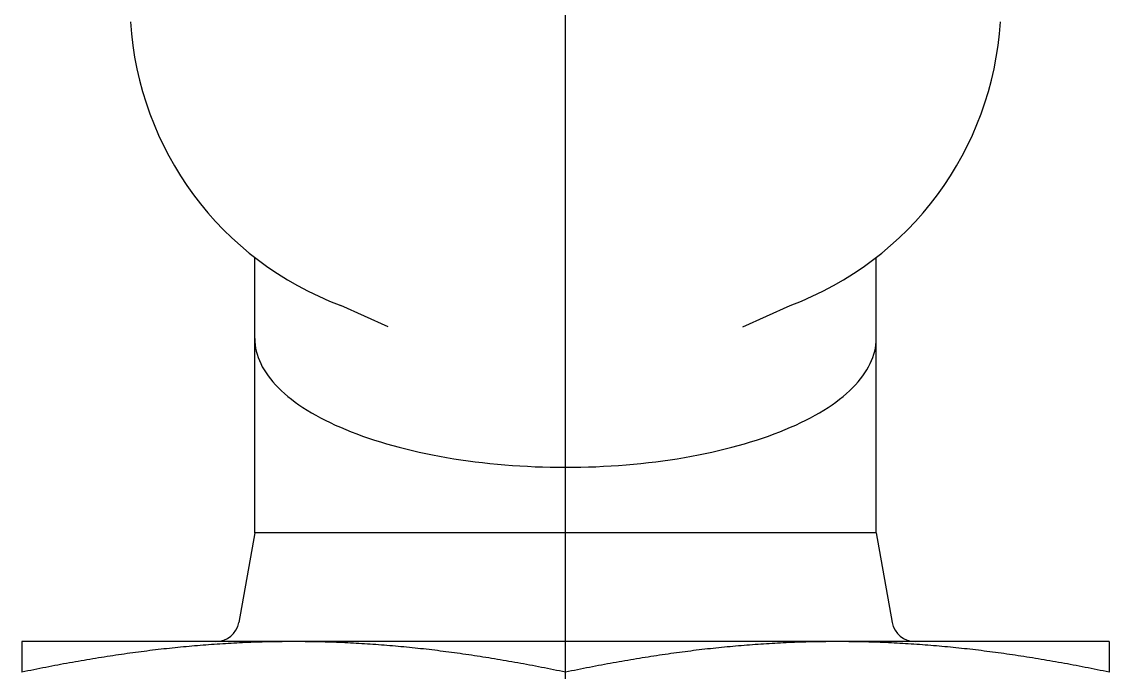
# Model space of a CAD drawing. Extents: x -8.1 to 48, y -19.1 to 38.3.
# Drawn here: x 32.48 to 46.48, y 15.61 to 23.98 of the extents above; entities that cross this region are included whole.
import ezdxf

# ---------------------------------------------------------------- set-up
doc = ezdxf.new("R2010")
doc.units = 0
doc.linetypes.add('CENTER', pattern=[50.8, 31.75, -6.35, 6.35, -6.35])
doc.layers.get('0').update_dxf_attribs({"linetype": 'CONTINUOUS'})
doc.layers.add('CENTER', color=1, linetype='CENTER')

msp = doc.modelspace()

# ---------------------------------------------------------------- linework, layer by layer
at = {"color": 7, "linetype": 'CONTINUOUS'}
for p, q in [((35.480651, 19.9), (35.480651, 20.944391)), ((43.480651, 19.9), (43.480651, 20.944391)), ((37.196612, 20.050456), (36.587284, 20.326394)), ((41.764691, 20.050456), (42.374019, 20.326394)), ((35.480651, 17.4), (35.480651, 19.9)), ((43.480651, 17.4), (43.480651, 19.9)), ((35.480651, 17.4), (35.274805, 16.247263)), ((43.480651, 17.4), (35.480651, 17.4)), ((43.480651, 17.4), (43.686497, 16.247263)), ((35.980651, 16), (32.480651, 16)), ((32.480651, 16), (32.480651, 15.605855)), ((42.980651, 16), (35.980651, 16)), ((46.480651, 16), (42.980651, 16)), ((46.480651, 16), (46.480651, 15.605855))]:
    msp.add_line(p, q, dxfattribs=at)
msp.add_polyline3d([(35.4807, 19.9, 0), (35.4819, 19.8593, 0), (35.4855, 19.8187, 0), (35.4915, 19.7781, 0), (35.4999, 19.7376, 0), (35.5107, 19.6972, 0), (35.5239, 19.6569, 0), (35.5395, 19.6167, 0), (35.5575, 19.5768, 0), (35.5778, 19.537, 0), (35.6005, 19.4974, 0), (35.6255, 19.4581, 0), (35.6529, 19.419, 0), (35.6825, 19.3803, 0), (35.7145, 19.3418, 0), (35.7487, 19.3037, 0), (35.7851, 19.2659, 0), (35.8238, 19.2286, 0), (35.8647, 19.1916, 0), (35.9078, 19.1551, 0), (35.953, 19.119, 0), (36.0003, 19.0833, 0), (36.0497, 19.0482, 0), (36.1012, 19.0136, 0), (36.1548, 18.9795, 0), (36.2103, 18.946, 0), (36.2678, 18.913, 0), (36.3273, 18.8807, 0), (36.3886, 18.8489, 0), (36.4518, 18.8178, 0), (36.5168, 18.7873, 0), (36.5837, 18.7575, 0), (36.6522, 18.7284, 0), (36.7225, 18.7, 0), (36.7944, 18.6724, 0), (36.868, 18.6454, 0), (36.9431, 18.6192, 0), (37.0197, 18.5938, 0), (37.0979, 18.5692, 0), (37.1774, 18.5454, 0), (37.2584, 18.5224, 0), (37.3407, 18.5002, 0), (37.4242, 18.4789, 0), (37.5091, 18.4584, 0), (37.5951, 18.4388, 0), (37.6822, 18.4201, 0), (37.7704, 18.4022, 0), (37.8597, 18.3853, 0), (37.9499, 18.3693, 0), (38.0411, 18.3542, 0), (38.1331, 18.34, 0), (38.2259, 18.3268, 0), (38.3195, 18.3145, 0), (38.4138, 18.3032, 0), (38.5087, 18.2928, 0), (38.6042, 18.2834, 0), (38.7003, 18.275, 0), (38.7968, 18.2675, 0), (38.8937, 18.2611, 0), (38.991, 18.2556, 0), (39.0886, 18.2511, 0), (39.1864, 18.2476, 0), (39.2844, 18.2451, 0), (39.3825, 18.2436, 0), (39.4807, 18.2431, 0), (39.5788, 18.2436, 0), (39.6769, 18.2451, 0), (39.7749, 18.2476, 0), (39.8727, 18.2511, 0), (39.9703, 18.2556, 0), (40.0676, 18.2611, 0), (40.1645, 18.2675, 0), (40.261, 18.275, 0), (40.3571, 18.2834, 0), (40.4526, 18.2928, 0), (40.5475, 18.3032, 0), (40.6418, 18.3145, 0), (40.7354, 18.3268, 0), (40.8282, 18.34, 0), (40.9202, 18.3542, 0), (41.0114, 18.3693, 0), (41.1016, 18.3853, 0), (41.1909, 18.4022, 0), (41.2791, 18.4201, 0), (41.3662, 18.4388, 0), (41.4522, 18.4584, 0), (41.5371, 18.4789, 0), (41.6206, 18.5002, 0), (41.7029, 18.5224, 0), (41.7839, 18.5454, 0), (41.8634, 18.5692, 0), (41.9416, 18.5938, 0), (42.0182, 18.6192, 0), (42.0933, 18.6454, 0), (42.1669, 18.6724, 0), (42.2388, 18.7, 0), (42.3091, 18.7284, 0), (42.3776, 18.7575, 0), (42.4445, 18.7873, 0), (42.5095, 18.8178, 0), (42.5727, 18.8489, 0), (42.634, 18.8807, 0), (42.6935, 18.913, 0), (42.751, 18.946, 0), (42.8065, 18.9795, 0), (42.8601, 19.0136, 0), (42.9116, 19.0482, 0), (42.961, 19.0833, 0), (43.0083, 19.119, 0), (43.0535, 19.1551, 0), (43.0966, 19.1916, 0), (43.1375, 19.2286, 0), (43.1762, 19.2659, 0), (43.2126, 19.3037, 0), (43.2468, 19.3418, 0), (43.2788, 19.3803, 0), (43.3084, 19.419, 0), (43.3358, 19.4581, 0), (43.3608, 19.4974, 0), (43.3835, 19.537, 0), (43.4038, 19.5768, 0), (43.4218, 19.6167, 0), (43.4374, 19.6569, 0), (43.4506, 19.6972, 0), (43.4614, 19.7376, 0), (43.4698, 19.7781, 0), (43.4758, 19.8187, 0), (43.4794, 19.8593, 0), (43.4807, 19.9, 0)], dxfattribs=at)
at = {"color": 7}
for points in [[(35.9807, 16, 0), (35.9435, 16, 0), (35.9065, 15.9998, 0), (35.8695, 15.9996, 0), (35.8325, 15.9992, 0), (35.7957, 15.9988, 0), (35.7588, 15.9983, 0), (35.7221, 15.9977, 0), (35.6854, 15.997, 0), (35.6487, 15.9962, 0), (35.6121, 15.9953, 0), (35.5755, 15.9943, 0), (35.539, 15.9932, 0), (35.5025, 15.9921, 0), (35.4661, 15.9908, 0), (35.4297, 15.9895, 0), (35.3933, 15.9881, 0), (35.357, 15.9866, 0), (35.3207, 15.9849, 0), (35.2844, 15.9833, 0), (35.2482, 15.9815, 0), (35.2119, 15.9796, 0), (35.1757, 15.9776, 0), (35.1396, 15.9756, 0), (35.1034, 15.9735, 0), (35.0673, 15.9712, 0), (35.0312, 15.9689, 0), (34.9951, 15.9665, 0), (34.959, 15.9641, 0), (34.9229, 15.9615, 0), (34.8868, 15.9589, 0), (34.8508, 15.9561, 0), (34.8147, 15.9533, 0), (34.7787, 15.9504, 0), (34.7426, 15.9474, 0), (34.7066, 15.9443, 0), (34.6705, 15.9412, 0), (34.6345, 15.9379, 0), (34.5984, 15.9346, 0), (34.5624, 15.9312, 0), (34.5263, 15.9277, 0), (34.4902, 15.9241, 0), (34.4541, 15.9205, 0), (34.418, 15.9167, 0), (34.3819, 15.9129, 0), (34.3457, 15.909, 0), (34.3096, 15.905, 0), (34.2734, 15.9009, 0), (34.2372, 15.8967, 0), (34.201, 15.8925, 0), (34.1647, 15.8882, 0), (34.1285, 15.8837, 0), (34.0922, 15.8792, 0), (34.0558, 15.8747, 0), (34.0195, 15.87, 0), (33.9831, 15.8652, 0), (33.9466, 15.8604, 0), (33.9102, 15.8555, 0), (33.8737, 15.8505, 0), (33.8371, 15.8454, 0), (33.8005, 15.8403, 0), (33.7639, 15.835, 0), (33.7272, 15.8297, 0), (33.6905, 15.8243, 0), (33.6537, 15.8188, 0), (33.6169, 15.8132, 0), (33.58, 15.8075, 0), (33.5431, 15.8017, 0), (33.5061, 15.7959, 0), (33.4691, 15.79, 0), (33.432, 15.784, 0), (33.3948, 15.7779, 0), (33.3576, 15.7717, 0), (33.3203, 15.7655, 0), (33.2829, 15.7591, 0), (33.2455, 15.7527, 0), (33.208, 15.7462, 0), (33.1705, 15.7396, 0), (33.1329, 15.7329, 0), (33.0952, 15.7261, 0), (33.0574, 15.7193, 0), (33.0195, 15.7123, 0), (32.9816, 15.7053, 0), (32.9436, 15.6982, 0), (32.9055, 15.6909, 0), (32.8673, 15.6837, 0), (32.8291, 15.6763, 0), (32.7907, 15.6688, 0), (32.7523, 15.6612, 0), (32.7138, 15.6536, 0), (32.6752, 15.6459, 0), (32.6365, 15.638, 0), (32.5977, 15.6301, 0), (32.5588, 15.6221, 0), (32.5198, 15.614, 0), (32.4807, 15.6059, 0)], [(39.4807, 15.6059, 0), (39.4415, 15.614, 0), (39.4025, 15.6221, 0), (39.3636, 15.6301, 0), (39.3248, 15.638, 0), (39.2861, 15.6459, 0), (39.2475, 15.6536, 0), (39.209, 15.6612, 0), (39.1706, 15.6688, 0), (39.1322, 15.6763, 0), (39.094, 15.6837, 0), (39.0558, 15.6909, 0), (39.0177, 15.6982, 0), (38.9797, 15.7053, 0), (38.9418, 15.7123, 0), (38.9039, 15.7193, 0), (38.8661, 15.7261, 0), (38.8284, 15.7329, 0), (38.7908, 15.7396, 0), (38.7533, 15.7462, 0), (38.7158, 15.7527, 0), (38.6784, 15.7591, 0), (38.641, 15.7655, 0), (38.6037, 15.7717, 0), (38.5665, 15.7779, 0), (38.5293, 15.784, 0), (38.4922, 15.79, 0), (38.4552, 15.7959, 0), (38.4182, 15.8017, 0), (38.3813, 15.8075, 0), (38.3444, 15.8132, 0), (38.3076, 15.8188, 0), (38.2708, 15.8243, 0), (38.2341, 15.8297, 0), (38.1974, 15.835, 0), (38.1608, 15.8403, 0), (38.1242, 15.8454, 0), (38.0876, 15.8505, 0), (38.0511, 15.8555, 0), (38.0147, 15.8604, 0), (37.9782, 15.8652, 0), (37.9418, 15.87, 0), (37.9055, 15.8747, 0), (37.8691, 15.8792, 0), (37.8328, 15.8837, 0), (37.7966, 15.8882, 0), (37.7603, 15.8925, 0), (37.7241, 15.8967, 0), (37.6879, 15.9009, 0), (37.6517, 15.905, 0), (37.6156, 15.909, 0), (37.5794, 15.9129, 0), (37.5433, 15.9167, 0), (37.5072, 15.9205, 0), (37.4711, 15.9241, 0), (37.435, 15.9277, 0), (37.3989, 15.9312, 0), (37.3629, 15.9346, 0), (37.3268, 15.9379, 0), (37.2908, 15.9412, 0), (37.2547, 15.9443, 0), (37.2187, 15.9474, 0), (37.1826, 15.9504, 0), (37.1466, 15.9533, 0), (37.1105, 15.9561, 0), (37.0745, 15.9589, 0), (37.0384, 15.9615, 0), (37.0023, 15.9641, 0), (36.9662, 15.9665, 0), (36.9301, 15.9689, 0), (36.894, 15.9712, 0), (36.8579, 15.9735, 0), (36.8217, 15.9756, 0), (36.7856, 15.9776, 0), (36.7494, 15.9796, 0), (36.7131, 15.9815, 0), (36.6769, 15.9833, 0), (36.6406, 15.9849, 0), (36.6043, 15.9866, 0), (36.568, 15.9881, 0), (36.5316, 15.9895, 0), (36.4952, 15.9908, 0), (36.4588, 15.9921, 0), (36.4223, 15.9932, 0), (36.3858, 15.9943, 0), (36.3492, 15.9953, 0), (36.3126, 15.9962, 0), (36.2759, 15.997, 0), (36.2392, 15.9977, 0), (36.2025, 15.9983, 0), (36.1656, 15.9988, 0), (36.1288, 15.9992, 0), (36.0918, 15.9996, 0), (36.0548, 15.9998, 0), (36.0178, 16, 0), (35.9807, 16, 0)], [(42.9807, 16, 0), (42.9435, 16, 0), (42.9065, 15.9998, 0), (42.8695, 15.9996, 0), (42.8325, 15.9992, 0), (42.7957, 15.9988, 0), (42.7588, 15.9983, 0), (42.7221, 15.9977, 0), (42.6854, 15.997, 0), (42.6487, 15.9962, 0), (42.6121, 15.9953, 0), (42.5755, 15.9943, 0), (42.539, 15.9932, 0), (42.5025, 15.9921, 0), (42.4661, 15.9908, 0), (42.4297, 15.9895, 0), (42.3933, 15.9881, 0), (42.357, 15.9866, 0), (42.3207, 15.9849, 0), (42.2844, 15.9833, 0), (42.2482, 15.9815, 0), (42.2119, 15.9796, 0), (42.1757, 15.9776, 0), (42.1396, 15.9756, 0), (42.1034, 15.9735, 0), (42.0673, 15.9712, 0), (42.0312, 15.9689, 0), (41.9951, 15.9665, 0), (41.959, 15.9641, 0), (41.9229, 15.9615, 0), (41.8868, 15.9589, 0), (41.8508, 15.9561, 0), (41.8147, 15.9533, 0), (41.7787, 15.9504, 0), (41.7426, 15.9474, 0), (41.7066, 15.9443, 0), (41.6705, 15.9412, 0), (41.6345, 15.9379, 0), (41.5984, 15.9346, 0), (41.5624, 15.9312, 0), (41.5263, 15.9277, 0), (41.4902, 15.9241, 0), (41.4541, 15.9205, 0), (41.418, 15.9167, 0), (41.3819, 15.9129, 0), (41.3457, 15.909, 0), (41.3096, 15.905, 0), (41.2734, 15.9009, 0), (41.2372, 15.8967, 0), (41.201, 15.8925, 0), (41.1647, 15.8882, 0), (41.1285, 15.8837, 0), (41.0922, 15.8792, 0), (41.0558, 15.8747, 0), (41.0195, 15.87, 0), (40.9831, 15.8652, 0), (40.9466, 15.8604, 0), (40.9102, 15.8555, 0), (40.8737, 15.8505, 0), (40.8371, 15.8454, 0), (40.8005, 15.8403, 0), (40.7639, 15.835, 0), (40.7272, 15.8297, 0), (40.6905, 15.8243, 0), (40.6537, 15.8188, 0), (40.6169, 15.8132, 0), (40.58, 15.8075, 0), (40.5431, 15.8017, 0), (40.5061, 15.7959, 0), (40.4691, 15.79, 0), (40.432, 15.784, 0), (40.3948, 15.7779, 0), (40.3576, 15.7717, 0), (40.3203, 15.7655, 0), (40.2829, 15.7591, 0), (40.2455, 15.7527, 0), (40.208, 15.7462, 0), (40.1705, 15.7396, 0), (40.1329, 15.7329, 0), (40.0952, 15.7261, 0), (40.0574, 15.7193, 0), (40.0195, 15.7123, 0), (39.9816, 15.7053, 0), (39.9436, 15.6982, 0), (39.9055, 15.6909, 0), (39.8673, 15.6837, 0), (39.8291, 15.6763, 0), (39.7907, 15.6688, 0), (39.7523, 15.6612, 0), (39.7138, 15.6536, 0), (39.6752, 15.6459, 0), (39.6365, 15.638, 0), (39.5977, 15.6301, 0), (39.5588, 15.6221, 0), (39.5198, 15.614, 0), (39.4807, 15.6059, 0)], [(46.4807, 15.6059, 0), (46.4415, 15.614, 0), (46.4025, 15.6221, 0), (46.3636, 15.6301, 0), (46.3248, 15.638, 0), (46.2861, 15.6459, 0), (46.2475, 15.6536, 0), (46.209, 15.6612, 0), (46.1706, 15.6688, 0), (46.1322, 15.6763, 0), (46.094, 15.6837, 0), (46.0558, 15.6909, 0), (46.0177, 15.6982, 0), (45.9797, 15.7053, 0), (45.9418, 15.7123, 0), (45.9039, 15.7193, 0), (45.8661, 15.7261, 0), (45.8284, 15.7329, 0), (45.7908, 15.7396, 0), (45.7533, 15.7462, 0), (45.7158, 15.7527, 0), (45.6784, 15.7591, 0), (45.641, 15.7655, 0), (45.6037, 15.7717, 0), (45.5665, 15.7779, 0), (45.5293, 15.784, 0), (45.4922, 15.79, 0), (45.4552, 15.7959, 0), (45.4182, 15.8017, 0), (45.3813, 15.8075, 0), (45.3444, 15.8132, 0), (45.3076, 15.8188, 0), (45.2708, 15.8243, 0), (45.2341, 15.8297, 0), (45.1974, 15.835, 0), (45.1608, 15.8403, 0), (45.1242, 15.8454, 0), (45.0876, 15.8505, 0), (45.0511, 15.8555, 0), (45.0147, 15.8604, 0), (44.9782, 15.8652, 0), (44.9418, 15.87, 0), (44.9055, 15.8747, 0), (44.8691, 15.8792, 0), (44.8328, 15.8837, 0), (44.7966, 15.8882, 0), (44.7603, 15.8925, 0), (44.7241, 15.8967, 0), (44.6879, 15.9009, 0), (44.6517, 15.905, 0), (44.6156, 15.909, 0), (44.5794, 15.9129, 0), (44.5433, 15.9167, 0), (44.5072, 15.9205, 0), (44.4711, 15.9241, 0), (44.435, 15.9277, 0), (44.3989, 15.9312, 0), (44.3629, 15.9346, 0), (44.3268, 15.9379, 0), (44.2908, 15.9412, 0), (44.2547, 15.9443, 0), (44.2187, 15.9474, 0), (44.1826, 15.9504, 0), (44.1466, 15.9533, 0), (44.1105, 15.9561, 0), (44.0745, 15.9589, 0), (44.0384, 15.9615, 0), (44.0023, 15.9641, 0), (43.9662, 15.9665, 0), (43.9301, 15.9689, 0), (43.894, 15.9712, 0), (43.8579, 15.9735, 0), (43.8217, 15.9756, 0), (43.7856, 15.9776, 0), (43.7494, 15.9796, 0), (43.7131, 15.9815, 0), (43.6769, 15.9833, 0), (43.6406, 15.9849, 0), (43.6043, 15.9866, 0), (43.568, 15.9881, 0), (43.5316, 15.9895, 0), (43.4952, 15.9908, 0), (43.4588, 15.9921, 0), (43.4223, 15.9932, 0), (43.3858, 15.9943, 0), (43.3492, 15.9953, 0), (43.3126, 15.9962, 0), (43.2759, 15.997, 0), (43.2392, 15.9977, 0), (43.2025, 15.9983, 0), (43.1656, 15.9988, 0), (43.1288, 15.9992, 0), (43.0918, 15.9996, 0), (43.0548, 15.9998, 0), (43.0178, 16, 0), (42.9807, 16, 0)]]:
    msp.add_polyline3d(points, dxfattribs=at)
at = {"color": 7, "linetype": 'CONTINUOUS'}
for centre, radius, start, end in [((38.04442, 24.235462), 4.171817, 183.5595943, 249.5566581), ((40.916882, 24.235462), 4.171817, 290.4433419, 356.4404057), ((34.979477, 16.3), 0.3, 270, 349.8753283), ((43.981825, 16.3), 0.3, 190.1246717, 270)]:
    msp.add_arc(centre, radius, start, end, dxfattribs=at)
at = {"layer": 'CENTER', "color": 1, "linetype": 'CENTER'}
msp.add_line((39.480651, -2), (39.480651, 38.304877), dxfattribs=at)

doc.saveas('drawing.dxf')
